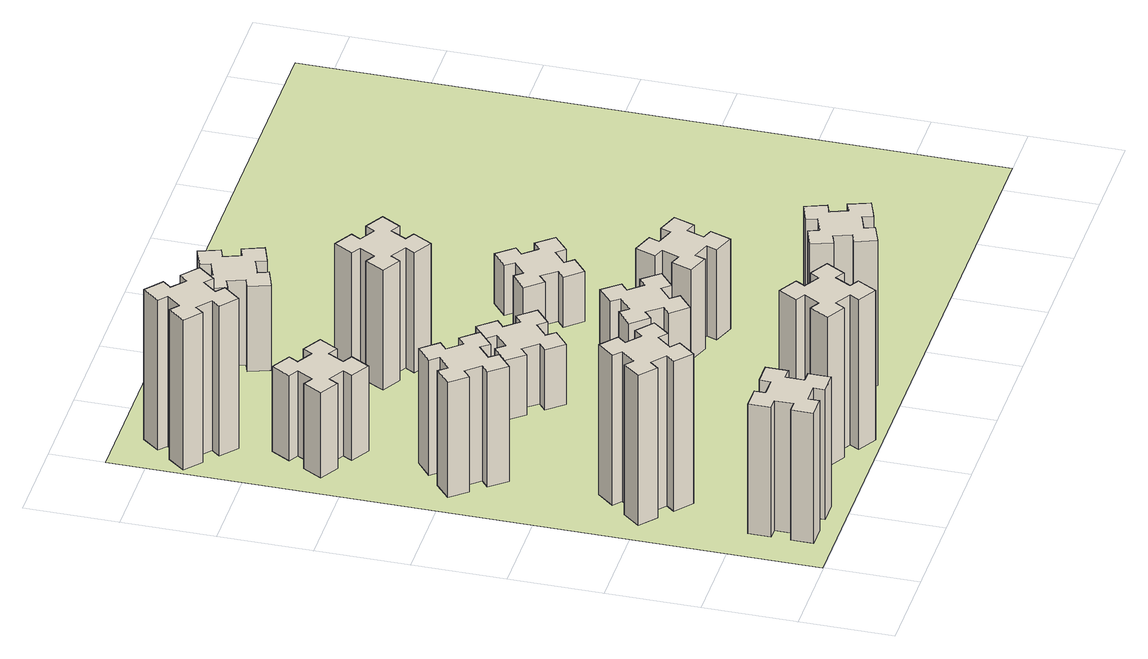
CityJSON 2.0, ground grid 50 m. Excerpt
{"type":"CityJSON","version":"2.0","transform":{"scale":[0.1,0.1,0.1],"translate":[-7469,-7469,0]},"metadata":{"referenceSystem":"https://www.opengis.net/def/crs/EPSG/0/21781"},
"CityObjects":{
"building1":{"type":"Building","attributes":{"class":"1000","function":"1000","usage":"1000","yearOfConstruction":2016,"roofType":"1000","measuredHeight":78,"storeysAboveGround":30,"storeysBelowGround":0},"geometry":[{"type":"Solid","lod":"1","boundaries":[[[[0,1,2,3,4,5,6,7,8,9,10,11,12,13,14,15,16,17,18,19]],[[17,16,20,21]],[[16,15,22,20]],[[15,14,23,22]],[[14,13,24,23]],[[13,12,25,24]],[[12,11,26,25]],[[11,10,27,26]],[[10,9,28,27]],[[9,8,29,28]],[[8,7,30,29]],[[7,6,31,30]],[[6,5,32,31]],[[5,4,33,32]],[[4,3,34,33]],[[3,2,35,34]],[[2,1,36,35]],[[1,0,37,36]],[[0,19,38,37]],[[19,18,39,38]],[[18,17,21,39]],[[24,25,26,27,28,29,30,31,32,33,34,35,36,37,38,39,21,20,22,23]]]]}]},
"building2":{"type":"Building","attributes":{"class":"1000","function":"1000","usage":"1000","yearOfConstruction":2016,"roofType":"1000","measuredHeight":90,"storeysAboveGround":30,"storeysBelowGround":0},"geometry":[{"type":"Solid","lod":"1","boundaries":[[[[40,41,42,43,44,45,46,47,48,49,50,51,52,53,54,55,56,57,58,59]],[[57,56,60,61]],[[56,55,62,60]],[[55,54,63,62]],[[54,53,64,63]],[[53,52,65,64]],[[52,51,66,65]],[[51,50,67,66]],[[50,49,68,67]],[[49,48,69,68]],[[48,47,70,69]],[[47,46,71,70]],[[46,45,72,71]],[[45,44,73,72]],[[44,43,74,73]],[[43,42,75,74]],[[42,41,76,75]],[[41,40,77,76]],[[40,59,78,77]],[[59,58,79,78]],[[58,57,61,79]],[[64,65,66,67,68,69,70,71,72,73,74,75,76,77,78,79,61,60,62,63]]]]}]},
"building3":{"type":"Building","attributes":{"class":"1000","function":"1000","usage":"1000","yearOfConstruction":2016,"roofType":"1000","measuredHeight":69,"storeysAboveGround":30,"storeysBelowGround":0},"geometry":[{"type":"Solid","lod":"1","boundaries":[[[[80,81,82,83,84,85,86,87,88,89,90,91,92,93,94,95,96,97,98,99]],[[97,96,100,101]],[[96,95,102,100]],[[95,94,103,102]],[[94,93,104,103]],[[93,92,105,104]],[[92,91,106,105]],[[91,90,107,106]],[[90,89,108,107]],[[89,88,109,108]],[[88,87,110,109]],[[87,86,111,110]],[[86,85,112,111]],[[85,84,113,112]],[[84,83,114,113]],[[83,82,115,114]],[[82,81,116,115]],[[81,80,117,116]],[[80,99,118,117]],[[99,98,119,118]],[[98,97,101,119]],[[104,105,106,107,108,109,110,111,112,113,114,115,116,117,118,119,101,100,102,103]]]]}]},
"building4":{"type":"Building","attributes":{"class":"1000","function":"1000","usage":"1000","yearOfConstruction":2016,"roofType":"1000","measuredHeight":51,"storeysAboveGround":30,"storeysBelowGround":0},"geometry":[{"type":"Solid","lod":"1","boundaries":[[[[120,121,122,123,124,125,126,127,128,129,130,131,132,133,134,135,136,137,138,139]],[[137,136,140,141]],[[136,135,142,140]],[[135,134,143,142]],[[134,133,144,143]],[[133,132,145,144]],[[132,131,146,145]],[[131,130,147,146]],[[130,129,148,147]],[[129,128,149,148]],[[128,127,150,149]],[[127,126,151,150]],[[126,125,152,151]],[[125,124,153,152]],[[124,123,154,153]],[[123,122,155,154]],[[122,121,156,155]],[[121,120,157,156]],[[120,139,158,157]],[[139,138,159,158]],[[138,137,141,159]],[[144,145,146,147,148,149,150,151,152,153,154,155,156,157,158,159,141,140,142,143]]]]}]},
"building5":{"type":"Building","attributes":{"class":"1000","function":"1000","usage":"1000","yearOfConstruction":2016,"roofType":"1000","measuredHeight":90,"storeysAboveGround":30,"storeysBelowGround":0},"geometry":[{"type":"Solid","lod":"1","boundaries":[[[[160,161,162,163,164,165,166,167,168,169,170,171,172,173,174,175,176,177,178,179]],[[177,176,180,181]],[[176,175,182,180]],[[175,174,183,182]],[[174,173,184,183]],[[173,172,185,184]],[[172,171,186,185]],[[171,170,187,186]],[[170,169,188,187]],[[169,168,189,188]],[[168,167,190,189]],[[167,166,191,190]],[[166,165,192,191]],[[165,164,193,192]],[[164,163,194,193]],[[163,162,195,194]],[[162,161,196,195]],[[161,160,197,196]],[[160,179,198,197]],[[179,178,199,198]],[[178,177,181,199]],[[184,185,186,187,188,189,190,191,192,193,194,195,196,197,198,199,181,180,182,183]]]]}]},
"building6":{"type":"Building","attributes":{"class":"1000","function":"1000","usage":"1000","yearOfConstruction":2016,"roofType":"1000","measuredHeight":90,"storeysAboveGround":30,"storeysBelowGround":0},"geometry":[{"type":"Solid","lod":"1","boundaries":[[[[200,201,202,203,204,205,206,207,208,209,210,211,212,213,214,215,216,217,218,219]],[[217,216,220,221]],[[216,215,222,220]],[[215,214,223,222]],[[214,213,224,223]],[[213,212,225,224]],[[212,211,226,225]],[[211,210,227,226]],[[210,209,228,227]],[[209,208,229,228]],[[208,207,230,229]],[[207,206,231,230]],[[206,205,232,231]],[[205,204,233,232]],[[204,203,234,233]],[[203,202,235,234]],[[202,201,236,235]],[[201,200,237,236]],[[200,219,238,237]],[[219,218,239,238]],[[218,217,221,239]],[[224,225,226,227,228,229,230,231,232,233,234,235,236,237,238,239,221,220,222,223]]]]}]},
"building7":{"type":"Building","attributes":{"class":"1000","function":"1000","usage":"1000","yearOfConstruction":2016,"roofType":"1000","measuredHeight":69,"storeysAboveGround":30,"storeysBelowGround":0},"geometry":[{"type":"Solid","lod":"1","boundaries":[[[[240,241,242,243,244,245,246,247,248,249,250,251,252,253,254,255,256,257,258,259]],[[257,256,260,261]],[[256,255,262,260]],[[255,254,263,262]],[[254,253,264,263]],[[253,252,265,264]],[[252,251,266,265]],[[251,250,267,266]],[[250,249,268,267]],[[249,248,269,268]],[[248,247,270,269]],[[247,246,271,270]],[[246,245,272,271]],[[245,244,273,272]],[[244,243,274,273]],[[243,242,275,274]],[[242,241,276,275]],[[241,240,277,276]],[[240,259,278,277]],[[259,258,279,278]],[[258,257,261,279]],[[264,265,266,267,268,269,270,271,272,273,274,275,276,277,278,279,261,260,262,263]]]]}]},
"building8":{"type":"Building","attributes":{"class":"1000","function":"1000","usage":"1000","yearOfConstruction":2016,"roofType":"1000","measuredHeight":36,"storeysAboveGround":30,"storeysBelowGround":0},"geometry":[{"type":"Solid","lod":"1","boundaries":[[[[280,281,282,283,284,285,286,287,288,289,290,291,292,293,294,295,296,297,298,299]],[[297,296,300,301]],[[296,295,302,300]],[[295,294,303,302]],[[294,293,304,303]],[[293,292,305,304]],[[292,291,306,305]],[[291,290,307,306]],[[290,289,308,307]],[[289,288,309,308]],[[288,287,310,309]],[[287,286,311,310]],[[286,285,312,311]],[[285,284,313,312]],[[284,283,314,313]],[[283,282,315,314]],[[282,281,316,315]],[[281,280,317,316]],[[280,299,318,317]],[[299,298,319,318]],[[298,297,301,319]],[[304,305,306,307,308,309,310,311,312,313,314,315,316,317,318,319,301,300,302,303]]]]}]},
"building9":{"type":"Building","attributes":{"class":"1000","function":"1000","usage":"1000","yearOfConstruction":2016,"roofType":"1000","measuredHeight":87,"storeysAboveGround":30,"storeysBelowGround":0},"geometry":[{"type":"Solid","lod":"1","boundaries":[[[[320,321,322,323,324,325,326,327,328,329,330,331,332,333,334,335,336,337,338,339]],[[337,336,340,341]],[[336,335,342,340]],[[335,334,343,342]],[[334,333,344,343]],[[333,332,345,344]],[[332,331,346,345]],[[331,330,347,346]],[[330,329,348,347]],[[329,328,349,348]],[[328,327,350,349]],[[327,326,351,350]],[[326,325,352,351]],[[325,324,353,352]],[[324,323,354,353]],[[323,322,355,354]],[[322,321,356,355]],[[321,320,357,356]],[[320,339,358,357]],[[339,338,359,358]],[[338,337,341,359]],[[344,345,346,347,348,349,350,351,352,353,354,355,356,357,358,359,341,340,342,343]]]]}]},
"building10":{"type":"Building","attributes":{"class":"1000","function":"1000","usage":"1000","yearOfConstruction":2016,"roofType":"1000","measuredHeight":72,"storeysAboveGround":30,"storeysBelowGround":0},"geometry":[{"type":"Solid","lod":"1","boundaries":[[[[360,361,362,363,364,365,366,367,368,369,370,371,372,373,374,375,376,377,378,379]],[[377,376,380,381]],[[376,375,382,380]],[[375,374,383,382]],[[374,373,384,383]],[[373,372,385,384]],[[372,371,386,385]],[[371,370,387,386]],[[370,369,388,387]],[[369,368,389,388]],[[368,367,390,389]],[[367,366,391,390]],[[366,365,392,391]],[[365,364,393,392]],[[364,363,394,393]],[[363,362,395,394]],[[362,361,396,395]],[[361,360,397,396]],[[360,379,398,397]],[[379,378,399,398]],[[378,377,381,399]],[[384,385,386,387,388,389,390,391,392,393,394,395,396,397,398,399,381,380,382,383]]]]}]},
"building11":{"type":"Building","attributes":{"class":"1000","function":"1000","usage":"1000","yearOfConstruction":2016,"roofType":"1000","measuredHeight":51,"storeysAboveGround":30,"storeysBelowGround":0},"geometry":[{"type":"Solid","lod":"1","boundaries":[[[[400,401,402,403,404,405,406,407,408,409,410,411,412,413,414,415,416,417,418,419]],[[417,416,420,421]],[[416,415,422,420]],[[415,414,423,422]],[[414,413,424,423]],[[413,412,425,424]],[[412,411,426,425]],[[411,410,427,426]],[[410,409,428,427]],[[409,408,429,428]],[[408,407,430,429]],[[407,406,431,430]],[[406,405,432,431]],[[405,404,433,432]],[[404,403,434,433]],[[403,402,435,434]],[[402,401,436,435]],[[401,400,437,436]],[[400,419,438,437]],[[419,418,439,438]],[[418,417,421,439]],[[424,425,426,427,428,429,430,431,432,433,434,435,436,437,438,439,421,420,422,423]]]]}]},
"building12":{"type":"Building","attributes":{"class":"1000","function":"1000","usage":"1000","yearOfConstruction":2016,"roofType":"1000","measuredHeight":54,"storeysAboveGround":30,"storeysBelowGround":0},"geometry":[{"type":"Solid","lod":"1","boundaries":[[[[440,441,442,443,444,445,446,447,448,449,450,451,452,453,454,455,456,457,458,459]],[[457,456,460,461]],[[456,455,462,460]],[[455,454,463,462]],[[454,453,464,463]],[[453,452,465,464]],[[452,451,466,465]],[[451,450,467,466]],[[450,449,468,467]],[[449,448,469,468]],[[448,447,470,469]],[[447,446,471,470]],[[446,445,472,471]],[[445,444,473,472]],[[444,443,474,473]],[[443,442,475,474]],[[442,441,476,475]],[[441,440,477,476]],[[440,459,478,477]],[[459,458,479,478]],[[458,457,461,479]],[[464,465,466,467,468,469,470,471,472,473,474,475,476,477,478,479,461,460,462,463]]]]}]},
"building13":{"type":"Building","attributes":{"class":"1000","function":"1000","usage":"1000","yearOfConstruction":2016,"roofType":"1000","measuredHeight":30,"storeysAboveGround":30,"storeysBelowGround":0},"geometry":[{"type":"Solid","lod":"1","boundaries":[[[[480,481,482,483,484,485,486,487,488,489,490,491,492,493,494,495,496,497,498,499]],[[497,496,500,501]],[[496,495,502,500]],[[495,494,503,502]],[[494,493,504,503]],[[493,492,505,504]],[[492,491,506,505]],[[491,490,507,506]],[[490,489,508,507]],[[489,488,509,508]],[[488,487,510,509]],[[487,486,511,510]],[[486,485,512,511]],[[485,484,513,512]],[[484,483,514,513]],[[483,482,515,514]],[[482,481,516,515]],[[481,480,517,516]],[[480,499,518,517]],[[499,498,519,518]],[[498,497,501,519]],[[504,505,506,507,508,509,510,511,512,513,514,515,516,517,518,519,501,500,502,503]]]]}]},
"landuse1":{"type":"LandUse","attributes":{"name":"plot1","function":"1010"},"geometry":[{"type":"MultiSurface","lod":"1","boundaries":[[[520,521,522,523]]]}]}
},
"vertices":[
[265,325,0],[265,225,0],[205,225,0],[205,105,0],[325,105,0],[325,165,0],[425,165,0],[425,105,0],[545,105,0],[545,225,0],[485,225,0],[485,325,0],[545,325,0],[545,445,0],[425,445,0],[425,385,0],[325,385,0],[325,445,0],[205,445,0],[205,325,0],[325,385,780],[325,445,780],[425,385,780],[425,445,780],[545,445,780],[545,325,780],[485,325,780],[485,225,780],[545,225,780],[545,105,780],[425,105,780],[425,165,780],[325,165,780],[325,105,780],[205,105,780],[205,225,780],[265,225,780],[265,325,780],[205,325,780],[205,445,780],
[484,1067,0],[408,1132,0],[446,1178,0],[354,1255,0],[277,1163,0],[323,1124,0],[259,1048,0],[213,1086,0],[136,994,0],[228,917,0],[266,963,0],[343,899,0],[304,853,0],[396,776,0],[473,868,0],[427,906,0],[492,983,0],[538,944,0],[615,1036,0],[523,1113,0],[492,983,900],[538,944,900],[427,906,900],[473,868,900],[396,776,900],[304,853,900],[343,899,900],[266,963,900],[228,917,900],[136,994,900],[213,1086,900],[259,1048,900],[323,1124,900],[277,1163,900],[354,1255,900],[446,1178,900],[408,1132,900],[484,1067,900],[523,1113,900],[615,1036,900],
[492,1988,0],[427,2064,0],[473,2103,0],[396,2195,0],[304,2118,0],[343,2072,0],[266,2007,0],[228,2053,0],[136,1976,0],[213,1884,0],[259,1923,0],[323,1846,0],[277,1808,0],[354,1716,0],[446,1793,0],[408,1839,0],[484,1903,0],[523,1857,0],[615,1934,0],[538,2026,0],[484,1903,690],[523,1857,690],[408,1839,690],[446,1793,690],[354,1716,690],[277,1808,690],[323,1846,690],[259,1923,690],[213,1884,690],[136,1976,690],[228,2053,690],[266,2007,690],[343,2072,690],[304,2118,690],[396,2195,690],[473,2103,690],[427,2064,690],[492,1988,690],[538,2026,690],[615,1934,690],
[446,2597,0],[496,2684,0],[548,2654,0],[608,2758,0],[504,2818,0],[474,2766,0],[387,2816,0],[417,2868,0],[313,2928,0],[253,2824,0],[305,2794,0],[255,2707,0],[203,2737,0],[143,2633,0],[247,2573,0],[277,2625,0],[364,2575,0],[334,2523,0],[438,2463,0],[498,2567,0],[364,2575,510],[334,2523,510],[277,2625,510],[247,2573,510],[143,2633,510],[203,2737,510],[255,2707,510],[305,2794,510],[253,2824,510],[313,2928,510],[417,2868,510],[387,2816,510],[474,2766,510],[504,2818,510],[608,2758,510],[548,2654,510],[496,2684,510],[446,2597,510],[498,2567,510],[438,2463,510],
[1214,346,0],[1127,396,0],[1157,448,0],[1053,508,0],[993,404,0],[1045,374,0],[995,287,0],[943,317,0],[883,213,0],[987,153,0],[1017,205,0],[1104,155,0],[1074,103,0],[1178,43,0],[1238,147,0],[1186,177,0],[1236,264,0],[1288,234,0],[1348,338,0],[1244,398,0],[1236,264,900],[1288,234,900],[1186,177,900],[1238,147,900],[1178,43,900],[1074,103,900],[1104,155,900],[1017,205,900],[987,153,900],[883,213,900],[943,317,900],[995,287,900],[1045,374,900],[993,404,900],[1053,508,900],[1157,448,900],[1127,396,900],[1214,346,900],[1244,398,900],[1348,338,900],
[384,3387,0],[308,3452,0],[346,3498,0],[254,3575,0],[177,3483,0],[223,3444,0],[159,3368,0],[113,3406,0],[36,3314,0],[128,3237,0],[166,3283,0],[243,3219,0],[204,3173,0],[296,3096,0],[373,3188,0],[327,3226,0],[392,3303,0],[438,3264,0],[515,3356,0],[423,3433,0],[392,3303,900],[438,3264,900],[327,3226,900],[373,3188,900],[296,3096,900],[204,3173,900],[243,3219,900],[166,3283,900],[128,3237,900],[36,3314,900],[113,3406,900],[159,3368,900],[223,3444,900],[177,3483,900],[254,3575,900],[346,3498,900],[308,3452,900],[384,3387,900],[423,3433,900],[515,3356,900],
[1083,1332,0],[1006,1267,0],[968,1313,0],[876,1236,0],[953,1144,0],[999,1183,0],[1063,1106,0],[1017,1068,0],[1094,976,0],[1186,1053,0],[1148,1099,0],[1224,1163,0],[1263,1117,0],[1355,1194,0],[1278,1286,0],[1232,1248,0],[1167,1324,0],[1213,1363,0],[1136,1455,0],[1044,1378,0],[1167,1324,690],[1213,1363,690],[1232,1248,690],[1278,1286,690],[1355,1194,690],[1263,1117,690],[1224,1163,690],[1148,1099,690],[1186,1053,690],[1094,976,690],[1017,1068,690],[1063,1106,690],[999,1183,690],[953,1144,690],[876,1236,690],[968,1313,690],[1006,1267,690],[1083,1332,690],[1044,1378,690],[1136,1455,690],
[1083,1972,0],[1006,1907,0],[968,1953,0],[876,1876,0],[953,1784,0],[999,1823,0],[1063,1746,0],[1017,1708,0],[1094,1616,0],[1186,1693,0],[1148,1739,0],[1224,1803,0],[1263,1757,0],[1355,1834,0],[1278,1926,0],[1232,1888,0],[1167,1964,0],[1213,2003,0],[1136,2095,0],[1044,2018,0],[1167,1964,360],[1213,2003,360],[1232,1888,360],[1278,1926,360],[1355,1834,360],[1263,1757,360],[1224,1803,360],[1148,1739,360],[1186,1693,360],[1094,1616,360],[1017,1708,360],[1063,1746,360],[999,1823,360],[953,1784,360],[876,1876,360],[968,1953,360],[1006,1907,360],[1083,1972,360],[1044,2018,360],[1136,2095,360],
[1635,385,0],[1669,291,0],[1613,270,0],[1654,157,0],[1767,199,0],[1746,255,0],[1840,289,0],[1860,233,0],[1973,274,0],[1932,387,0],[1876,366,0],[1842,460,0],[1898,480,0],[1857,593,0],[1744,552,0],[1765,496,0],[1671,462,0],[1650,518,0],[1537,477,0],[1579,364,0],[1671,462,870],[1650,518,870],[1765,496,870],[1744,552,870],[1857,593,870],[1898,480,870],[1842,460,870],[1876,366,870],[1932,387,870],[1973,274,870],[1860,233,870],[1840,289,870],[1746,255,870],[1767,199,870],[1654,157,870],[1613,270,870],[1669,291,870],[1635,385,870],[1579,364,870],[1537,477,870],
[1314,2666,0],[1227,2716,0],[1257,2768,0],[1153,2828,0],[1093,2724,0],[1145,2694,0],[1095,2607,0],[1043,2637,0],[983,2533,0],[1087,2473,0],[1117,2525,0],[1204,2475,0],[1174,2423,0],[1278,2363,0],[1338,2467,0],[1286,2497,0],[1336,2584,0],[1388,2554,0],[1448,2658,0],[1344,2718,0],[1336,2584,720],[1388,2554,720],[1286,2497,720],[1338,2467,720],[1278,2363,720],[1174,2423,720],[1204,2475,720],[1117,2525,720],[1087,2473,720],[983,2533,720],[1043,2637,720],[1095,2607,720],[1145,2694,720],[1093,2724,720],[1153,2828,720],[1257,2768,720],[1227,2716,720],[1314,2666,720],[1344,2718,720],[1448,2658,720],
[995,3345,0],[1029,3251,0],[973,3230,0],[1014,3117,0],[1127,3159,0],[1106,3215,0],[1200,3249,0],[1220,3193,0],[1333,3234,0],[1292,3347,0],[1236,3326,0],[1202,3420,0],[1258,3440,0],[1217,3553,0],[1104,3512,0],[1125,3456,0],[1031,3422,0],[1010,3478,0],[897,3437,0],[939,3324,0],[1031,3422,510],[1010,3478,510],[1125,3456,510],[1104,3512,510],[1217,3553,510],[1258,3440,510],[1202,3420,510],[1236,3326,510],[1292,3347,510],[1333,3234,510],[1220,3193,510],[1200,3249,510],[1106,3215,510],[1127,3159,510],[1014,3117,510],[973,3230,510],[1029,3251,510],[995,3345,510],[939,3324,510],[897,3437,510],
[1769,1300,0],[1735,1206,0],[1679,1227,0],[1637,1114,0],[1750,1073,0],[1771,1129,0],[1865,1095,0],[1844,1039,0],[1957,997,0],[1998,1110,0],[1942,1131,0],[1976,1225,0],[2032,1204,0],[2073,1317,0],[1960,1358,0],[1940,1302,0],[1846,1336,0],[1867,1392,0],[1754,1433,0],[1713,1320,0],[1846,1336,540],[1867,1392,540],[1940,1302,540],[1960,1358,540],[2073,1317,540],[2032,1204,540],[1976,1225,540],[1942,1131,540],[1998,1110,540],[1957,997,540],[1844,1039,540],[1865,1095,540],[1771,1129,540],[1750,1073,540],[1637,1114,540],[1679,1227,540],[1735,1206,540],[1769,1300,540],[1713,1320,540],[1754,1433,540],
[1972,1988,0],[1907,2064,0],[1953,2103,0],[1876,2195,0],[1784,2118,0],[1823,2072,0],[1746,2007,0],[1708,2053,0],[1616,1976,0],[1693,1884,0],[1739,1923,0],[1803,1846,0],[1757,1808,0],[1834,1716,0],[1926,1793,0],[1888,1839,0],[1964,1903,0],[2003,1857,0],[2095,1934,0],[2018,2026,0],[1964,1903,300],[2003,1857,300],[1888,1839,300],[1926,1793,300],[1834,1716,300],[1757,1808,300],[1803,1846,300],[1739,1923,300],[1693,1884,300],[1616,1976,300],[1708,2053,300],[1746,2007,300],[1823,2072,300],[1784,2118,300],[1876,2195,300],[1953,2103,300],[1907,2064,300],[1972,1988,300],[2018,2026,300],[2095,1934,300],
[5,3705,0],[3705,3705,0],[3705,5,0],[5,5,0]
]}
